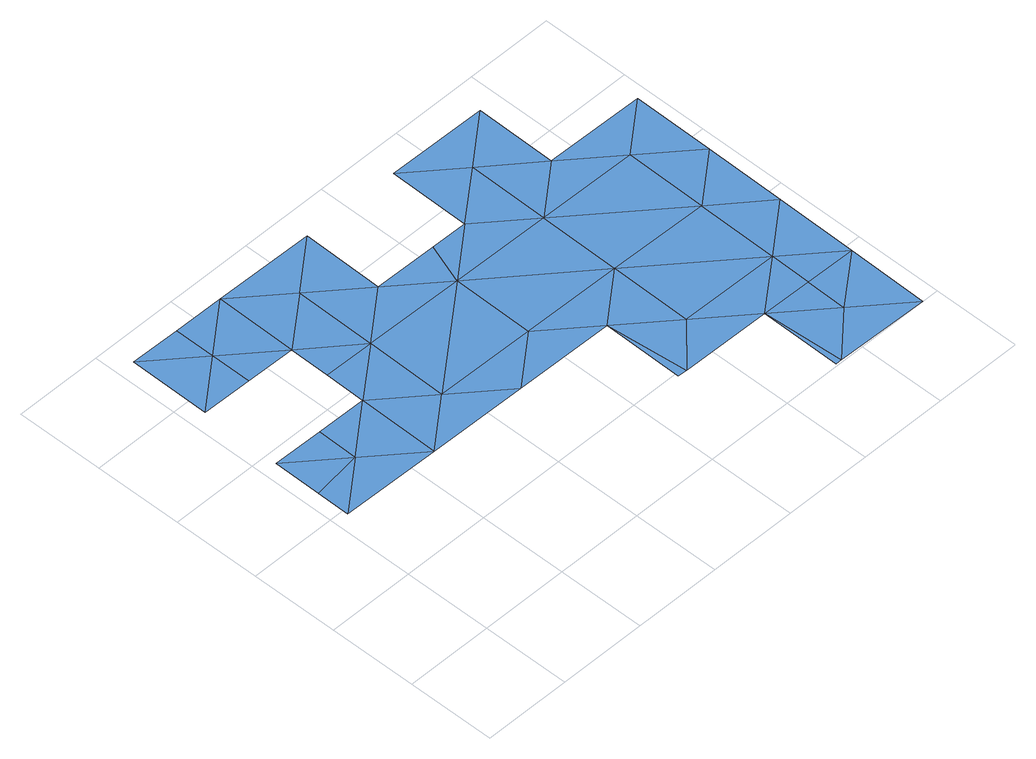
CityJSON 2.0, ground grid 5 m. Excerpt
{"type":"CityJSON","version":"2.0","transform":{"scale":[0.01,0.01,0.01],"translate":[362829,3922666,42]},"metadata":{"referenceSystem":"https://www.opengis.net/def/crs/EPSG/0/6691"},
"CityObjects":{
"waterbody1":{"type":"WaterBody","attributes":{"name":"9","class":"1140","function":"1","WaterBodyRiverFloodingRiskAttribute.description":"5","WaterBodyRiverFloodingRiskAttribute.rankOrg":"1","WaterBodyRiverFloodingRiskAttribute.adminType":"2","WaterBodyRiverFloodingRiskAttribute.scale":"L1"},"geometry":[{"type":"MultiSurface","lod":"1","boundaries":[[[0,1,2]],[[0,3,1]],[[4,1,3]],[[5,6,7]],[[8,6,5]],[[6,8,9]],[[9,8,10]],[[10,8,11]],[[11,8,12]],[[12,13,11]],[[14,15,4]],[[15,14,16]],[[16,17,9]],[[16,18,17]],[[19,20,21]],[[20,19,22]],[[23,22,19]],[[24,17,18]],[[24,25,6]],[[17,24,6]],[[2,26,27]],[[28,29,27]],[[21,30,19]],[[18,16,31]],[[19,30,3]],[[16,9,15]],[[30,14,4]],[[4,3,30]],[[29,2,27]],[[10,32,33]],[[10,34,32]],[[32,34,35]],[[10,11,34]],[[17,6,9]],[[12,8,5]],[[27,36,28]],[[27,37,36]],[[26,37,27]],[[19,3,23]],[[25,7,6]],[[34,11,13]],[[38,32,35]],[[38,33,32]],[[39,26,2]],[[4,40,1]],[[4,15,40]],[[15,9,40]],[[41,39,42]],[[1,40,42]],[[9,10,40]],[[41,26,39]],[[40,33,43]],[[40,10,33]],[[42,40,43]],[[1,42,39]],[[1,39,2]]]}]},
"waterbody2":{"type":"WaterBody","attributes":{"name":"9","class":"1140","function":"1","WaterBodyRiverFloodingRiskAttribute.description":"5","WaterBodyRiverFloodingRiskAttribute.rankOrg":"2","WaterBodyRiverFloodingRiskAttribute.adminType":"2","WaterBodyRiverFloodingRiskAttribute.scale":"L1"},"geometry":[{"type":"MultiSurface","lod":"1","boundaries":[[[25,44,7]],[[25,24,44]],[[45,24,46]],[[7,44,47]],[[45,44,24]],[[47,44,45]]]}]}
},
"vertices":[
[662,1655,71],[946,1650,71],[665,1886,71],[658,1424,71],[939,1188,71],[2921,927,71],[2633,700,71],[2914,465,71],[2641,1162,71],[2073,1171,71],[2080,1633,71],[2648,1624,71],[2928,1389,71],[2935,1851,71],[1219,953,71],[1506,1180,71],[1786,944,71],[2066,709,71],[1832,481,71],[371,1197,71],[87,1157,71],[84,970,71],[91,1432,71],[375,1428,71],[2346,473,71],[2630,469,71],[672,2348,72],[385,2121,71],[98,1894,71],[382,1890,71],[651,961,71],[1779,482,71],[2087,2095,71],[1800,1868,71],[2367,1860,71],[2375,2322,71],[105,2357,71],[385,2352,71],[1807,2331,71],[953,2112,72],[1513,1642,71],[1240,2339,72],[1233,1877,71],[1592,1872,71],
[2626,238,71],[2374,11,71],[2339,11,71],[2906,2,71]
]}
